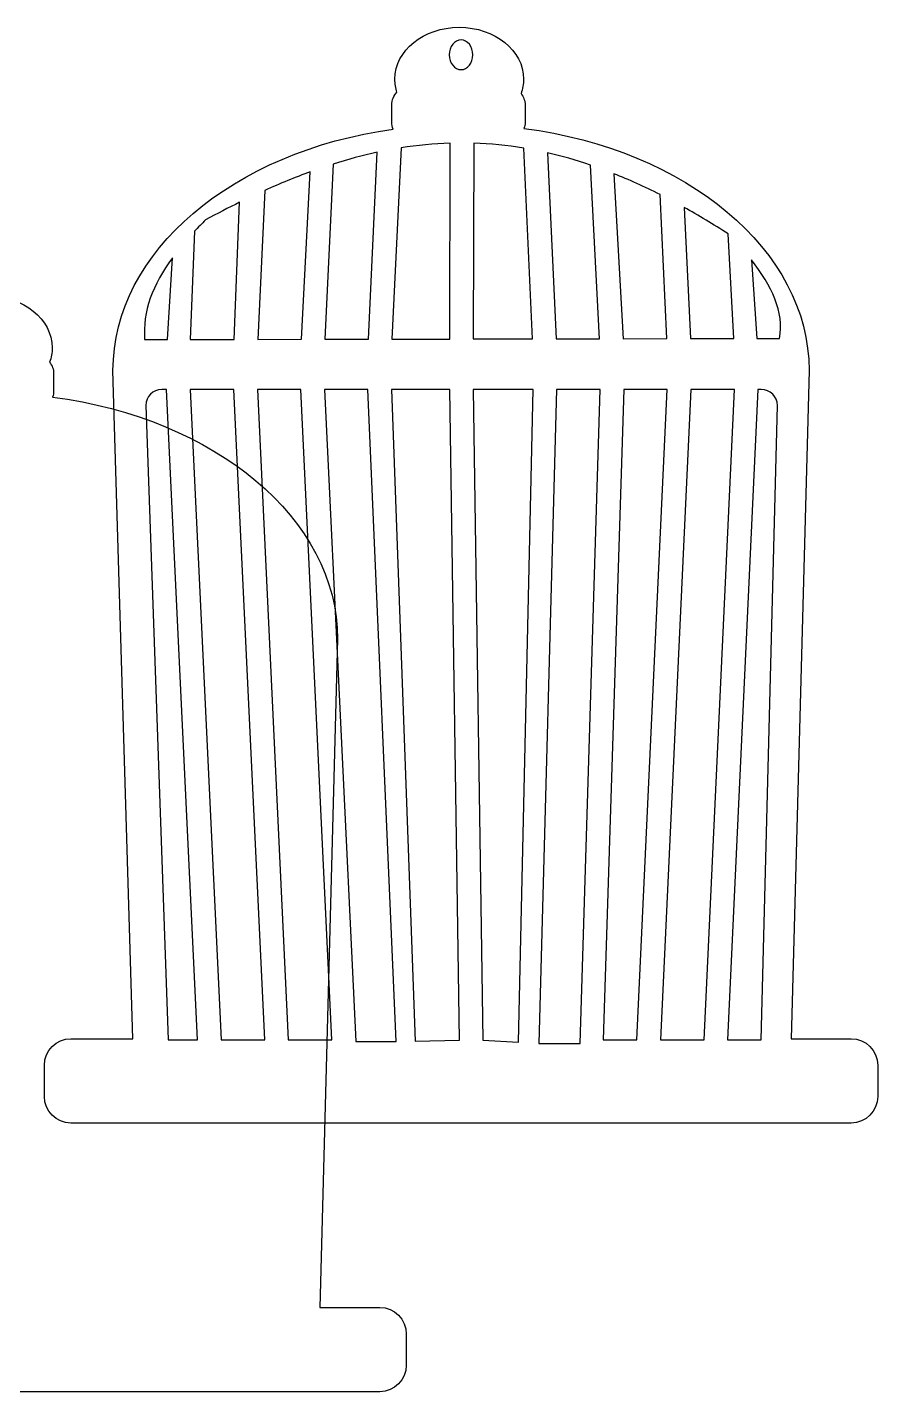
# Model space of a CAD drawing. Header units: centimetres. Extents: x -17.1 to 17.1, y -13.8 to 13.8.
# Drawn here: x 0 to 17.13, y -13.81 to 13.66 of the extents above; entities that cross this region are included whole.
import ezdxf

# ---------------------------------------------------------------- set-up
doc = ezdxf.new("R2010")
doc.units = ezdxf.units.CM
doc.header["$MEASUREMENT"] = 0
doc.layers.add('Layer 1', color=7, linetype='Continuous')

msp = doc.modelspace()

# ---------------------------------------------------------------- linework, layer by layer
at = {"layer": 'Layer 1', "color": 37, "lineweight": 25}
for points, knots in [([(8.69989, 13.66033), (7.98456, 13.66033), (7.40426, 13.19364), (7.40426, 12.61771), (7.40426, 12.61771), (7.40426, 12.52567), (7.4186, 12.43568), (7.44643, 12.35065), (7.44643, 12.35065), (7.38227, 12.28522), (7.34308, 12.19529), (7.34308, 12.09599), (7.34308, 12.09599), (7.34308, 12.09599), (7.34308, 11.74955), (7.34308, 11.74955), (7.34308, 11.74955), (7.34308, 11.7002), (7.35269, 11.65345), (7.37036, 11.61064), (7.37036, 11.61064), (4.1542, 11.16092), (1.72647, 9.15419), (1.72646, 6.74891), (1.72646, 6.74891), (1.72646, 6.74891), (2.12664, -6.70763), (2.12664, -6.70763), (2.12664, -6.70763), (2.12664, -6.70763), (0.87979, -6.70763), (0.87979, -6.70763), (0.87979, -6.70763), (0.58303, -6.70763), (0.34401, -6.94665), (0.34401, -7.24341), (0.34401, -7.24341), (0.34401, -7.24341), (0.34401, -7.86849), (0.34401, -7.86849), (0.34401, -7.86849), (0.34401, -8.16526), (0.58303, -8.40427), (0.87979, -8.40427), (0.87979, -8.40427), (0.87979, -8.40427), (16.59273, -8.40427), (16.59273, -8.40427), (16.59273, -8.40427), (16.88949, -8.40427), (17.12851, -8.16525), (17.12851, -7.86849), (17.12851, -7.86849), (17.12851, -7.86849), (17.12851, -7.24341), (17.12851, -7.24341), (17.12851, -7.24341), (17.12851, -6.94664), (16.88949, -6.70763), (16.59273, -6.70763), (16.59273, -6.70763), (16.59273, -6.70763), (15.38722, -6.70763), (15.38722, -6.70763), (15.38722, -6.70763), (15.38722, -6.70763), (15.74523, 6.74891), (15.74523, 6.74891), (15.74523, 6.74891), (15.74523, 9.17864), (13.26851, 11.20168), (10.00378, 11.62386), (10.00378, 11.62386), (10.01816, 11.66302), (10.0261, 11.70525), (10.0261, 11.74954), (10.0261, 11.74954), (10.0261, 11.74954), (10.0261, 12.09598), (10.0261, 12.09598), (10.0261, 12.09598), (10.0261, 12.18333), (9.99527, 12.26332), (9.94425, 12.32584), (9.94425, 12.32584), (9.97761, 12.41831), (9.99634, 12.51661), (9.99634, 12.61771), (9.99634, 12.61771), (9.99634, 13.19365), (9.41521, 13.66033), (8.69988, 13.66033), (8.69988, 13.66033), (8.69988, 13.66033), (8.69989, 13.66033), (8.69989, 13.66033)], [0, 0, 0, 0, 0.04, 0.04, 0.04, 0.04, 0.08, 0.08, 0.08, 0.08, 0.12, 0.12, 0.12, 0.12, 0.16, 0.16, 0.16, 0.16, 0.2, 0.2, 0.2, 0.2, 0.24, 0.24, 0.24, 0.24, 0.28, 0.28, 0.28, 0.28, 0.32, 0.32, 0.32, 0.32, 0.36, 0.36, 0.36, 0.36, 0.4, 0.4, 0.4, 0.4, 0.44, 0.44, 0.44, 0.44, 0.48, 0.48, 0.48, 0.48, 0.52, 0.52, 0.52, 0.52, 0.56, 0.56, 0.56, 0.56, 0.6, 0.6, 0.6, 0.6, 0.64, 0.64, 0.64, 0.64, 0.68, 0.68, 0.68, 0.68, 0.72, 0.72, 0.72, 0.72, 0.76, 0.76, 0.76, 0.76, 0.8, 0.8, 0.8, 0.8, 0.84, 0.84, 0.84, 0.84, 0.88, 0.88, 0.88, 0.88, 0.92, 0.92, 0.92, 0.92, 1, 1, 1, 1]), ([(8.73627, 13.40649), (8.86695, 13.40649), (8.97274, 13.27188), (8.97274, 13.10635), (8.97274, 13.10635), (8.97274, 12.94082), (8.86695, 12.80704), (8.73627, 12.80704), (8.73627, 12.80704), (8.60559, 12.80704), (8.4998, 12.94082), (8.4998, 13.10635), (8.4998, 13.10635), (8.4998, 13.27188), (8.60559, 13.40649), (8.73627, 13.40649)], [0, 0, 0, 0, 0.2, 0.2, 0.2, 0.2, 0.4, 0.4, 0.4, 0.4, 0.6, 0.6, 0.6, 0.6, 1, 1, 1, 1]), ([(8.51633, 11.32703), (8.51771, 11.32707), (8.51908, 11.32699), (8.52047, 11.32703), (8.52047, 11.32703), (8.52047, 11.32703), (8.51055, 7.38308), (8.51055, 7.38308), (8.51055, 7.38308), (8.51055, 7.38308), (7.3439, 7.38143), (7.3439, 7.38143), (7.3439, 7.38143), (7.3439, 7.38143), (7.52745, 11.23277), (7.52745, 11.23277), (7.52745, 11.23277), (7.85789, 11.2849), (8.18724, 11.31677), (8.51633, 11.32703)], [0, 0, 0, 0, 0.16666667, 0.16666667, 0.16666667, 0.16666667, 0.33333333, 0.33333333, 0.33333333, 0.33333333, 0.5, 0.5, 0.5, 0.5, 0.66666667, 0.66666667, 0.66666667, 0.66666667, 1, 1, 1, 1]), ([(8.99341, 11.32703), (9.32667, 11.31637), (9.66127, 11.28284), (9.998, 11.22698), (9.998, 11.22698), (9.998, 11.22698), (10.17742, 7.38556), (10.17742, 7.38556), (10.17742, 7.38556), (10.17742, 7.38556), (8.98349, 7.38391), (8.98349, 7.38391), (8.98349, 7.38391), (8.98349, 7.38391), (8.99341, 11.32703), (8.99341, 11.32703)], [0, 0, 0, 0, 0.2, 0.2, 0.2, 0.2, 0.4, 0.4, 0.4, 0.4, 0.6, 0.6, 0.6, 0.6, 1, 1, 1, 1]), ([(7.04955, 11.14348), (7.04955, 11.14348), (6.87013, 7.38061), (6.87013, 7.38061), (6.87013, 7.38061), (6.87013, 7.38061), (5.99287, 7.37896), (5.99287, 7.37896), (5.99287, 7.37896), (5.99287, 7.37896), (6.15906, 10.90536), (6.15906, 10.90536), (6.15906, 10.90536), (6.45847, 11.00022), (6.75481, 11.07986), (7.04955, 11.14349), (7.04955, 11.14349), (7.04955, 11.14349), (7.04955, 11.14348), (7.04955, 11.14348)], [0, 0, 0, 0, 0.16666667, 0.16666667, 0.16666667, 0.16666667, 0.33333333, 0.33333333, 0.33333333, 0.33333333, 0.5, 0.5, 0.5, 0.5, 0.66666667, 0.66666667, 0.66666667, 0.66666667, 1, 1, 1, 1]), ([(10.47508, 11.13356), (10.76112, 11.06811), (11.04983, 10.98544), (11.34159, 10.88634), (11.34159, 10.88634), (11.34159, 10.88634), (11.52763, 7.38805), (11.52763, 7.38805), (11.52763, 7.38805), (11.52763, 7.38805), (10.6512, 7.3864), (10.6512, 7.3864), (10.6512, 7.3864), (10.6512, 7.3864), (10.47509, 11.13356), (10.47509, 11.13356), (10.47509, 11.13356), (10.47509, 11.13356), (10.47508, 11.13356), (10.47508, 11.13356)], [0, 0, 0, 0, 0.16666667, 0.16666667, 0.16666667, 0.16666667, 0.33333333, 0.33333333, 0.33333333, 0.33333333, 0.5, 0.5, 0.5, 0.5, 0.66666667, 0.66666667, 0.66666667, 0.66666667, 1, 1, 1, 1]), ([(5.701, 10.74991), (5.701, 10.74991), (5.52323, 7.37813), (5.52323, 7.37813), (5.52323, 7.37813), (5.52323, 7.37813), (4.64101, 7.37648), (4.64101, 7.37648), (4.64101, 7.37648), (4.64101, 7.37648), (4.78322, 10.37454), (4.78322, 10.37454), (4.78322, 10.37454), (5.09336, 10.51416), (5.39888, 10.63982), (5.70099, 10.74992), (5.70099, 10.74992), (5.70099, 10.74992), (5.701, 10.74991), (5.701, 10.74991)], [0, 0, 0, 0, 0.16666667, 0.16666667, 0.16666667, 0.16666667, 0.33333333, 0.33333333, 0.33333333, 0.33333333, 0.5, 0.5, 0.5, 0.5, 0.66666667, 0.66666667, 0.66666667, 0.66666667, 1, 1, 1, 1]), ([(11.81536, 10.71188), (12.12033, 10.59057), (12.42956, 10.45055), (12.74388, 10.29185), (12.74388, 10.29185), (12.74388, 10.29185), (12.88196, 7.39053), (12.88196, 7.39053), (12.88196, 7.39053), (12.88196, 7.39053), (11.99974, 7.38888), (11.99974, 7.38888), (11.99974, 7.38888), (11.99974, 7.38888), (11.81536, 10.71188), (11.81536, 10.71188)], [0, 0, 0, 0, 0.2, 0.2, 0.2, 0.2, 0.4, 0.4, 0.4, 0.4, 0.6, 0.6, 0.6, 0.6, 1, 1, 1, 1]), ([(4.27721, 10.13641), (4.27721, 10.13641), (4.16476, 7.37565), (4.16476, 7.37565), (4.16476, 7.37565), (4.16476, 7.37565), (3.28337, 7.374), (3.28337, 7.374), (3.28337, 7.374), (3.28337, 7.374), (3.37101, 9.55433), (3.37101, 9.55433), (3.37101, 9.55433), (3.44128, 9.62953), (3.51506, 9.70547), (3.59177, 9.78171), (3.59177, 9.78171), (3.82318, 9.90707), (4.0515, 10.02542), (4.27721, 10.13642), (4.27721, 10.13642), (4.27721, 10.13642), (4.27721, 10.13641), (4.27721, 10.13641)], [0, 0, 0, 0, 0.14285714, 0.14285714, 0.14285714, 0.14285714, 0.28571429, 0.28571429, 0.28571429, 0.28571429, 0.42857143, 0.42857143, 0.42857143, 0.42857143, 0.57142857, 0.57142857, 0.57142857, 0.57142857, 0.71428571, 0.71428571, 0.71428571, 0.71428571, 1, 1, 1, 1]), ([(13.2284, 10.03471), (13.52046, 9.87208), (13.81722, 9.69318), (14.11972, 9.4981), (14.11972, 9.4981), (14.11972, 9.4981), (14.23134, 7.39301), (14.23134, 7.39301), (14.23134, 7.39301), (14.23134, 7.39301), (13.35491, 7.39136), (13.35491, 7.39136), (13.35491, 7.39136), (13.35491, 7.39136), (13.2284, 10.03471), (13.2284, 10.03471)], [0, 0, 0, 0, 0.2, 0.2, 0.2, 0.2, 0.4, 0.4, 0.4, 0.4, 0.6, 0.6, 0.6, 0.6, 1, 1, 1, 1]), ([(2.92453, 9.02102), (2.92453, 9.02102), (2.82283, 7.37316), (2.82283, 7.37316), (2.82283, 7.37316), (2.82283, 7.37316), (2.36394, 7.37233), (2.36394, 7.37233), (2.36394, 7.37233), (2.32117, 7.93888), (2.52424, 8.47412), (2.92453, 9.02101), (2.92453, 9.02101), (2.92453, 9.02101), (2.92453, 9.02102), (2.92453, 9.02102)], [0, 0, 0, 0, 0.2, 0.2, 0.2, 0.2, 0.4, 0.4, 0.4, 0.4, 0.6, 0.6, 0.6, 0.6, 1, 1, 1, 1]), ([(14.58356, 8.97886), (14.99696, 8.45025), (15.24491, 7.93556), (15.15324, 7.39467), (15.15324, 7.39467), (15.15324, 7.39467), (14.69518, 7.39384), (14.69518, 7.39384), (14.69518, 7.39384), (14.69518, 7.39384), (14.58356, 8.97886), (14.58356, 8.97886)], [0, 0, 0, 0, 0.25, 0.25, 0.25, 0.25, 0.5, 0.5, 0.5, 0.5, 1, 1, 1, 1]), ([(2.71121, 6.36775), (2.71121, 6.36775), (2.80712, 6.36775), (2.80712, 6.36775), (2.80712, 6.36775), (2.80712, 6.36775), (3.43054, -6.73243), (3.43054, -6.73243), (3.43054, -6.73243), (3.43054, -6.73243), (2.83771, -6.73243), (2.83771, -6.73243), (2.83771, -6.73243), (2.83771, -6.73243), (2.38709, 6.04364), (2.38709, 6.04364), (2.38709, 6.04364), (2.38709, 6.2231), (2.53175, 6.36775), (2.7112, 6.36775), (2.7112, 6.36775), (2.7112, 6.36775), (2.71121, 6.36775), (2.71121, 6.36775)], [0, 0, 0, 0, 0.14285714, 0.14285714, 0.14285714, 0.14285714, 0.28571429, 0.28571429, 0.28571429, 0.28571429, 0.42857143, 0.42857143, 0.42857143, 0.42857143, 0.57142857, 0.57142857, 0.57142857, 0.57142857, 0.71428571, 0.71428571, 0.71428571, 0.71428571, 1, 1, 1, 1]), ([(3.28007, 6.36775), (3.28007, 6.36775), (4.16064, 6.36775), (4.16064, 6.36775), (4.16064, 6.36775), (4.16064, 6.36775), (4.78324, -6.73243), (4.78324, -6.73243), (4.78324, -6.73243), (4.78324, -6.73243), (3.9035, -6.73243), (3.9035, -6.73243), (3.9035, -6.73243), (3.9035, -6.73243), (3.28008, 6.36775), (3.28008, 6.36775), (3.28008, 6.36775), (3.28008, 6.36775), (3.28007, 6.36775), (3.28007, 6.36775)], [0, 0, 0, 0, 0.16666667, 0.16666667, 0.16666667, 0.16666667, 0.33333333, 0.33333333, 0.33333333, 0.33333333, 0.5, 0.5, 0.5, 0.5, 0.66666667, 0.66666667, 0.66666667, 0.66666667, 1, 1, 1, 1]), ([(4.63357, 6.36775), (4.63357, 6.36775), (5.51248, 6.36775), (5.51248, 6.36775), (5.51248, 6.36775), (5.51248, 6.36775), (6.13508, -6.73243), (6.13508, -6.73243), (6.13508, -6.73243), (6.13508, -6.73243), (5.25699, -6.73243), (5.25699, -6.73243), (5.25699, -6.73243), (5.25699, -6.73243), (4.63357, 6.36775), (4.63357, 6.36775)], [0, 0, 0, 0, 0.2, 0.2, 0.2, 0.2, 0.4, 0.4, 0.4, 0.4, 0.6, 0.6, 0.6, 0.6, 1, 1, 1, 1]), ([(5.98543, 6.36775), (5.98543, 6.36775), (6.86186, 6.36775), (6.86186, 6.36775), (6.86186, 6.36775), (6.86186, 6.36775), (7.42886, -6.76537), (7.42886, -6.76537), (7.42886, -6.76537), (7.42886, -6.76537), (6.61556, -6.76537), (6.61556, -6.76537), (6.61556, -6.76537), (6.61556, -6.76537), (5.98543, 6.36775), (5.98543, 6.36775)], [0, 0, 0, 0, 0.2, 0.2, 0.2, 0.2, 0.4, 0.4, 0.4, 0.4, 0.6, 0.6, 0.6, 0.6, 1, 1, 1, 1]), ([(7.33646, 6.36775), (7.33646, 6.36775), (8.51055, 6.36775), (8.51055, 6.36775), (8.51055, 6.36775), (8.51055, 6.36775), (8.70234, -6.73341), (8.70234, -6.73341), (8.70234, -6.73341), (8.70234, -6.73341), (7.81101, -6.75573), (7.81101, -6.75573), (7.81101, -6.75573), (7.81101, -6.75573), (7.33646, 6.36775), (7.33646, 6.36775)], [0, 0, 0, 0, 0.2, 0.2, 0.2, 0.2, 0.4, 0.4, 0.4, 0.4, 0.6, 0.6, 0.6, 0.6, 1, 1, 1, 1]), ([(8.98349, 6.36775), (8.98349, 6.36775), (10.18569, 6.36775), (10.18569, 6.36775), (10.18569, 6.36775), (10.18569, 6.36775), (9.89383, -6.77805), (9.89383, -6.77805), (9.89383, -6.77805), (9.89383, -6.77805), (9.17528, -6.73341), (9.17528, -6.73341), (9.17528, -6.73341), (9.17528, -6.73341), (8.98349, 6.36775), (8.98349, 6.36775)], [0, 0, 0, 0, 0.2, 0.2, 0.2, 0.2, 0.4, 0.4, 0.4, 0.4, 0.6, 0.6, 0.6, 0.6, 1, 1, 1, 1]), ([(10.65946, 6.36775), (10.65946, 6.36775), (11.5392, 6.36775), (11.5392, 6.36775), (11.5392, 6.36775), (11.5392, 6.36775), (11.13491, -6.80037), (11.13491, -6.80037), (11.13491, -6.80037), (11.13491, -6.80037), (10.30064, -6.80037), (10.30064, -6.80037), (10.30064, -6.80037), (10.30064, -6.80037), (10.65946, 6.36775), (10.65946, 6.36775)], [0, 0, 0, 0, 0.2, 0.2, 0.2, 0.2, 0.4, 0.4, 0.4, 0.4, 0.6, 0.6, 0.6, 0.6, 1, 1, 1, 1]), ([(12.01214, 6.36775), (12.01214, 6.36775), (12.89105, 6.36775), (12.89105, 6.36775), (12.89105, 6.36775), (12.89105, 6.36775), (12.27838, -6.73243), (12.27838, -6.73243), (12.27838, -6.73243), (12.27838, -6.73243), (11.60117, -6.73243), (11.60117, -6.73243), (11.60117, -6.73243), (11.60117, -6.73243), (12.01214, 6.36775), (12.01214, 6.36775)], [0, 0, 0, 0, 0.2, 0.2, 0.2, 0.2, 0.4, 0.4, 0.4, 0.4, 0.6, 0.6, 0.6, 0.6, 1, 1, 1, 1]), ([(13.364, 6.36775), (13.364, 6.36775), (14.24291, 6.36775), (14.24291, 6.36775), (14.24291, 6.36775), (14.24291, 6.36775), (13.63023, -6.73243), (13.63023, -6.73243), (13.63023, -6.73243), (13.63023, -6.73243), (12.75214, -6.73243), (12.75214, -6.73243), (12.75214, -6.73243), (12.75214, -6.73243), (13.36399, 6.36775), (13.36399, 6.36775), (13.36399, 6.36775), (13.36399, 6.36775), (13.364, 6.36775), (13.364, 6.36775)], [0, 0, 0, 0, 0.16666667, 0.16666667, 0.16666667, 0.16666667, 0.33333333, 0.33333333, 0.33333333, 0.33333333, 0.5, 0.5, 0.5, 0.5, 0.66666667, 0.66666667, 0.66666667, 0.66666667, 1, 1, 1, 1]), ([(14.71585, 6.36775), (14.71585, 6.36775), (14.78447, 6.36775), (14.78447, 6.36775), (14.78447, 6.36775), (14.96393, 6.36775), (15.10776, 6.22309), (15.10776, 6.04364), (15.10776, 6.04364), (15.10776, 6.04364), (14.78447, -6.73243), (14.78447, -6.73243), (14.78447, -6.73243), (14.78447, -6.73243), (14.10317, -6.73243), (14.10317, -6.73243), (14.10317, -6.73243), (14.10317, -6.73243), (14.71585, 6.36775), (14.71585, 6.36775)], [0, 0, 0, 0, 0.16666667, 0.16666667, 0.16666667, 0.16666667, 0.33333333, 0.33333333, 0.33333333, 0.33333333, 0.5, 0.5, 0.5, 0.5, 0.66666667, 0.66666667, 0.66666667, 0.66666667, 1, 1, 1, 1])]:
    msp.add_open_spline(points, degree=3, knots=knots, dxfattribs=at)
at = {"layer": 'Layer 1', "color": 254, "lineweight": 25}
msp.add_open_spline([(-0.79466, 8.24962), (-1.50999, 8.24962), (-2.09029, 7.78293), (-2.09029, 7.207), (-2.09029, 7.207), (-2.09029, 7.11496), (-2.07595, 7.02497), (-2.04812, 6.93994), (-2.04812, 6.93994), (-2.11229, 6.87451), (-2.15147, 6.78458), (-2.15147, 6.68528), (-2.15147, 6.68528), (-2.15147, 6.68528), (-2.15147, 6.33884), (-2.15147, 6.33884), (-2.15147, 6.33884), (-2.15147, 6.28949), (-2.14186, 6.24274), (-2.12418, 6.19993), (-2.12418, 6.19993), (-5.34034, 5.75022), (-7.76807, 3.74349), (-7.76807, 1.33821), (-7.76807, 1.33821), (-7.76807, 1.33821), (-7.36789, -12.11833), (-7.36789, -12.11833), (-7.36789, -12.11833), (-7.36789, -12.11833), (-8.61474, -12.11833), (-8.61474, -12.11833), (-8.61474, -12.11833), (-8.91151, -12.11833), (-9.15052, -12.35735), (-9.15052, -12.65411), (-9.15052, -12.65411), (-9.15052, -12.65411), (-9.15052, -13.27919), (-9.15052, -13.27919), (-9.15052, -13.27919), (-9.15052, -13.57595), (-8.9115, -13.81497), (-8.61474, -13.81497), (-8.61474, -13.81497), (-8.61474, -13.81497), (7.0982, -13.81497), (7.0982, -13.81497), (7.0982, -13.81497), (7.39497, -13.81497), (7.63398, -13.57595), (7.63398, -13.27919), (7.63398, -13.27919), (7.63398, -13.27919), (7.63398, -12.65411), (7.63398, -12.65411), (7.63398, -12.65411), (7.63398, -12.35734), (7.39496, -12.11833), (7.0982, -12.11833), (7.0982, -12.11833), (7.0982, -12.11833), (5.89269, -12.11833), (5.89269, -12.11833), (5.89269, -12.11833), (5.89269, -12.11833), (6.2507, 1.33821), (6.2507, 1.33821), (6.2507, 1.33821), (6.2507, 3.76794), (3.77398, 5.79098), (0.50924, 6.21316), (0.50924, 6.21316), (0.52362, 6.25232), (0.53156, 6.29455), (0.53156, 6.33884), (0.53156, 6.33884), (0.53156, 6.33884), (0.53156, 6.68528), (0.53156, 6.68528), (0.53156, 6.68528), (0.53156, 6.77263), (0.50073, 6.85262), (0.4497, 6.91514), (0.4497, 6.91514), (0.48306, 7.00761), (0.50179, 7.10591), (0.50179, 7.20701), (0.50179, 7.20701), (0.50179, 7.78295), (-0.07934, 8.24963), (-0.79467, 8.24963), (-0.79467, 8.24963), (-0.79467, 8.24963), (-0.79466, 8.24962), (-0.79466, 8.24962)], degree=3, knots=[0, 0, 0, 0, 0.04, 0.04, 0.04, 0.04, 0.08, 0.08, 0.08, 0.08, 0.12, 0.12, 0.12, 0.12, 0.16, 0.16, 0.16, 0.16, 0.2, 0.2, 0.2, 0.2, 0.24, 0.24, 0.24, 0.24, 0.28, 0.28, 0.28, 0.28, 0.32, 0.32, 0.32, 0.32, 0.36, 0.36, 0.36, 0.36, 0.4, 0.4, 0.4, 0.4, 0.44, 0.44, 0.44, 0.44, 0.48, 0.48, 0.48, 0.48, 0.52, 0.52, 0.52, 0.52, 0.56, 0.56, 0.56, 0.56, 0.6, 0.6, 0.6, 0.6, 0.64, 0.64, 0.64, 0.64, 0.68, 0.68, 0.68, 0.68, 0.72, 0.72, 0.72, 0.72, 0.76, 0.76, 0.76, 0.76, 0.8, 0.8, 0.8, 0.8, 0.84, 0.84, 0.84, 0.84, 0.88, 0.88, 0.88, 0.88, 0.92, 0.92, 0.92, 0.92, 1, 1, 1, 1], dxfattribs=at)

doc.saveas('drawing.dxf')
